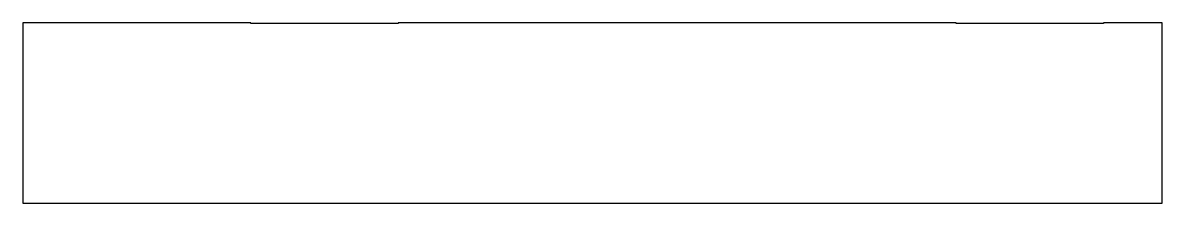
# Model space of a CAD drawing. Header units: metres. Extents: x -18.5 to 13.8, y -1.1 to 46.5.
# Drawn here: x -18.55 to 13.75, y -1.1 to 4.03 of the extents above.
import ezdxf

# ---------------------------------------------------------------- set-up
doc = ezdxf.new("R2010")
doc.units = ezdxf.units.M

msp = doc.modelspace()

# ---------------------------------------------------------------- linework, layer by layer
for p, q in [((-18.35, 4.026), (-18.55, 4.026)), ((-18.55, 4.026), (-18.55, 3.996)), ((-18.55, 3.996), (-18.55, 3.995)), ((-18.55, 3.995), (-18.55, 3.994)), ((-18.55, 3.994), (-18.55, -0.032)), ((-12.09, 4.026), (-18.35, 4.026)), ((-12.09, 4), (-12.09, 4.026)), ((-8.001, 4), (-12.09, 4)), ((-7.91, 4), (-8.001, 4)), ((7.427, 4.026), (-7.91, 4.026)), ((-7.91, 4.026), (-7.91, 4)), ((7.91, 4.026), (7.427, 4.026)), ((7.91, 4), (7.91, 4.026)), ((11.999, 4), (7.91, 4)), ((12.09, 4), (11.999, 4)), ((13.688, 4.026), (12.09, 4.026)), ((12.09, 4.026), (12.09, 4)), ((13.75, 4.026), (13.688, 4.026)), ((13.75, 3.982), (13.75, 4.026)), ((13.75, -1.1), (13.75, 3.982)), ((-18.55, -0.032), (-18.55, -0.147)), ((-18.55, -0.147), (-18.55, -0.233)), ((-18.55, -0.233), (-18.55, -0.287)), ((-18.55, -0.287), (-18.55, -0.785)), ((-18.55, -0.785), (-18.55, -0.817)), ((-18.55, -0.817), (-18.55, -0.827)), ((-18.55, -0.827), (-18.55, -1.1)), ((-18.55, -1.1), (-17.251, -1.1)), ((-17.251, -1.1), (-12.2, -1.1)), ((-12.2, -1.1), (-11.962, -1.1)), ((-11.962, -1.1), (-11.645, -1.1)), ((-11.645, -1.1), (-11.269, -1.1)), ((-11.269, -1.1), (-10.861, -1.1)), ((-10.861, -1.1), (-10.459, -1.1)), ((-10.459, -1.1), (-10.102, -1.1)), ((-10.102, -1.1), (-9.825, -1.1)), ((-9.825, -1.1), (-9.652, -1.1)), ((-9.652, -1.1), (-7.222, -1.1)), ((-7.222, -1.1), (-6.328, -1.1)), ((-6.328, -1.1), (9.391, -1.1)), ((9.391, -1.1), (9.502, -1.1)), ((9.502, -1.1), (9.714, -1.1)), ((9.714, -1.1), (10.011, -1.1)), ((10.011, -1.1), (10.368, -1.1)), ((10.368, -1.1), (10.75, -1.1)), ((10.75, -1.1), (11.119, -1.1)), ((10.75, -1.1), (10.75, -1.1)), ((11.119, -1.1), (11.445, -1.1)), ((11.445, -1.1), (11.702, -1.1)), ((11.702, -1.1), (11.879, -1.1)), ((11.879, -1.1), (13.75, -1.1))]:
    msp.add_line(p, q)

doc.saveas('drawing.dxf')
